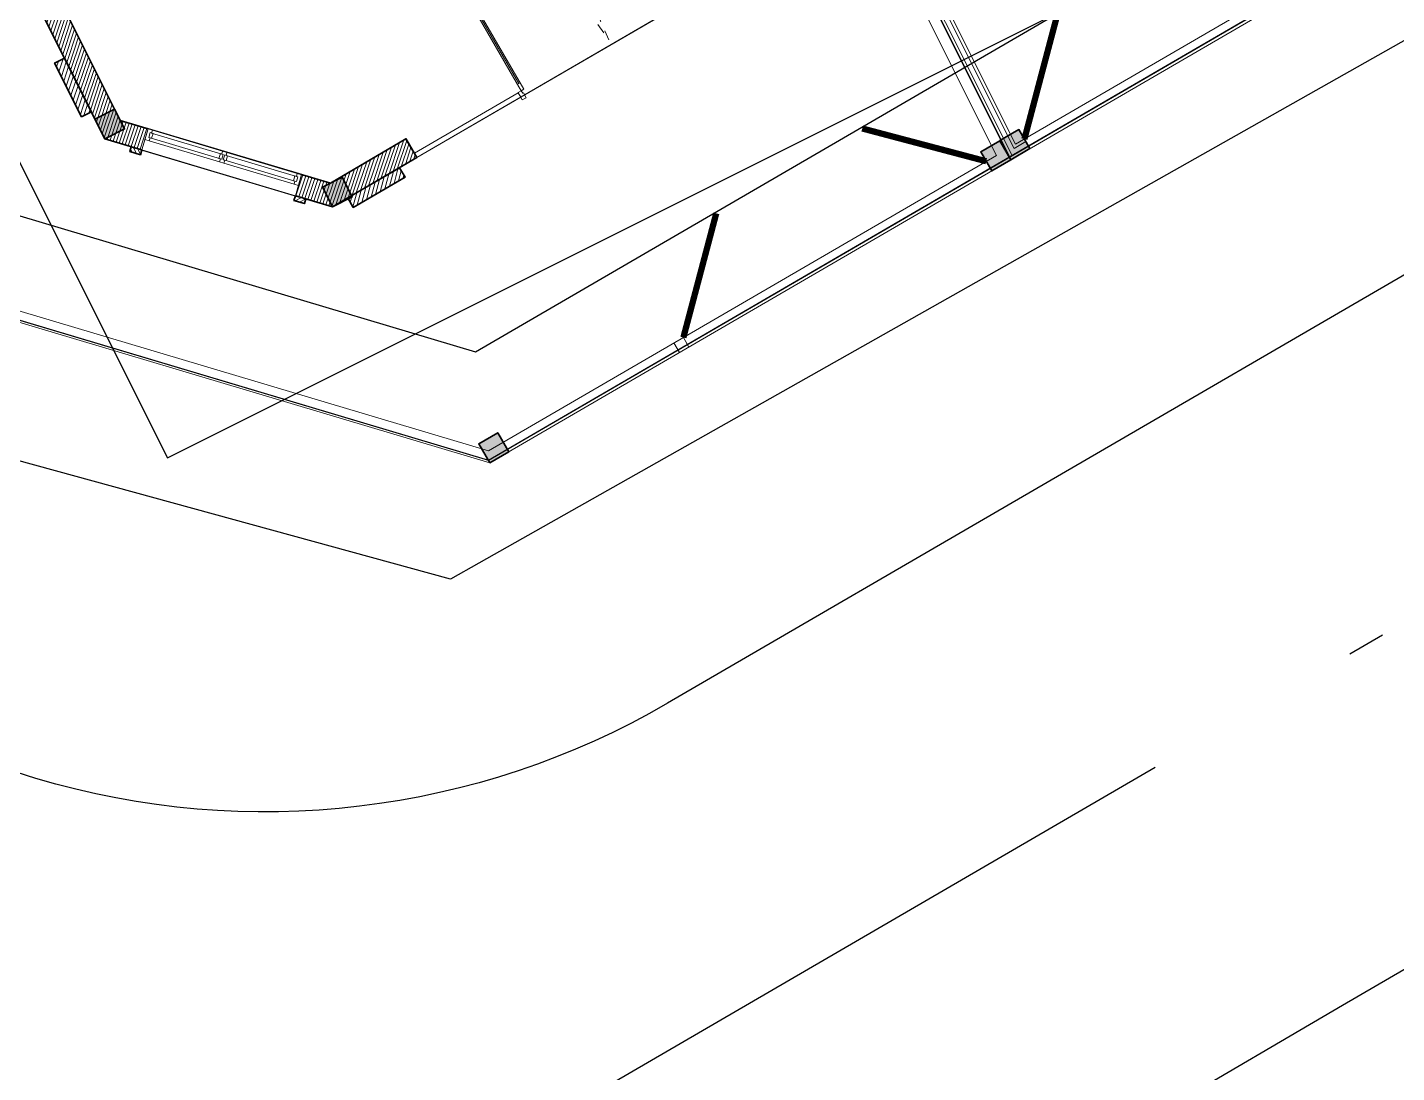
# Model space of a CAD drawing. Header units: millimetres. Extents: x 567980 to 569372, y 2065777 to 2066674.
# Drawn here: x 568876.1 to 568889.78, y 2066320.5 to 2066330.94 of the extents above; entities that cross this region are included whole.
import ezdxf
from ezdxf.xclip import XClip

# ---------------------------------------------------------------- set-up
doc = ezdxf.new("R2010")
doc.units = ezdxf.units.MM
for name, pattern in [('ACAD_ISO10W100', [18.5, 12, -3, 0.5, -3]), ('CENTER', [3, 1.5, -0.5, 0.5, -0.5]), ('HIDDEN', [0.75, 0.5, -0.25]), ('HIDDEN2', [0.1875, 0.125, -0.0625])]:
    doc.linetypes.add(name, pattern=pattern)
for name, color, linetype, lineweight in [('A-COT VACH', 2, 'Continuous', 35), ('A-CUA', 25, 'Continuous', 5), ('A-DIM', 251, 'Continuous', 15), ('A-HATCH', 251, 'Continuous', 5), ('A-NET KHUAT', 250, 'HIDDEN', 9), ('A-NET THAY', 125, 'Continuous', 18), ('A-TRUC', 250, 'CENTER', 5), ('A-TUONG', 255, 'Continuous', 35), ('boDnv', 54, 'Continuous', 25)]:
    doc.layers.add(name, color=color, linetype=linetype, lineweight=lineweight)
for name, color, linetype in [('ChiaLo', 128, 'CENTER'), ('datOlienke', 42, 'Continuous'), ('LogDg', 7, 'Continuous'), ('LoLK', 6, 'Continuous'), ('QH', 7, 'Continuous'), ('QUYEN', 7, 'Continuous'), ('TimDg', 222, 'Continuous'), ('ViaHeS', 32, 'Continuous')]:
    doc.layers.add(name, color=color, linetype=linetype)
doc.styles.add('rms', font='romans.shx', dxfattribs={"width": 0.7, "bigfont": 'vns.shx'})
doc.linetypes.add('ADL', pattern='A,0.125,-0.15,["++",rms,S=0.5,R=0,X=0,Y=-0.2245],-1.35,1.125', length=2.75)

# ---------------------------------------------------------------- blocks, each defined once
blk = doc.blocks.new('NEN')
at = {"layer": 'boDnv', "color": 10, "linetype": 'ADL', "ltscale": 0.25}
blk.add_lwpolyline([(183.1, -44.001), (207.084, -30.046), (208.943, -23.819), (166.891, 60.261), (160.821, 62.463), (135.405, 51.385), (133.351, 45.723), (177.371, -42.291)], close=True, dxfattribs=at)
at = {"layer": 'ChiaLo', "ltscale": 5}
blk.add_lwpolyline([(188.434, -42.054), (180.409, -26.009)], dxfattribs=at)
at = {"layer": 'datOlienke'}
blk.add_lwpolyline([(183.229, -45.083), (207.929, -30.712), (210.015, -23.726), (167.607, 61.065), (160.787, 63.539), (134.612, 52.13), (132.265, 45.66), (176.67, -43.125)], close=True, dxfattribs=at)
at = {"layer": 'LogDg'}
blk.add_lwpolyline([(133.661, 54.988), (161.2, 66.992, -0.398858), (171.552, 63.237), (214.134, -21.902, -0.395833), (211.002, -32.395), (185.019, -47.512, -0.432836), (173.841, -44.175), (129.703, 44.076, -0.429738)], format="xyb", close=True, dxfattribs=at)
blk.add_lwpolyline([(191.761, -50.531), (96.917, -106.112, 0.395833), (93.785, -116.606), (107.231, -143.491, 0.432836), (118.409, -146.827), (234.309, -78.995, 0.395833), (237.441, -68.502), (223.995, -41.617, 0.432836), (212.817, -38.281), (191.761, -50.531)], format="xyb", dxfattribs=at)
at = {"layer": 'LoLK'}
for points in [[(188.459, -21.984), (180.409, -26.009), (188.434, -42.054), (196.229, -37.519)], [(180.409, -26.009), (170.571, -30.93), (176.67, -43.125), (183.229, -45.083), (188.434, -42.054)]]:
    blk.add_lwpolyline(points, close=True, dxfattribs=at)
at = {"layer": 'TimDg', "linetype": 'ACAD_ISO10W100', "ltscale": 0.75}
blk.add_lwpolyline([(-358.633, -282.039), (-15.318, -166.825, 0.050829), (-9.777, -164.314), (222.735, -29.039)], format="xyb", dxfattribs=at)
at = {"layer": 'ViaHeS'}
blk.add_lwpolyline([(183.229, -45.083), (207.929, -30.712), (210.015, -23.726), (167.607, 61.065), (160.787, 63.539), (134.612, 52.13), (132.265, 45.66), (176.67, -43.125)], close=True, dxfattribs=at)
blk = doc.blocks.new('NEN NO1')
at = {"layer": 'datOlienke'}
blk.add_lwpolyline([(4.684, 4.99), (2.881, 33.51), (-2.435, 38.5), (-97.24, 38.5), (-102.503, 33.507), (-104.007, 4.993), (-99.271, 0), (0, 0)], close=True, dxfattribs=at)
at = {"layer": 'LoLK'}
for points in [[(-13.635, 20), (-13.635, 11), (4.304, 11), (3.735, 20)], [(-13.635, 11), (-13.635, 0), (0, 0), (4.684, 4.99), (4.304, 11)]]:
    blk.add_lwpolyline(points, close=True, dxfattribs=at)
blk = doc.blocks.new('A$C1a95cbaf')
at = {"layer": 'A-HATCH'}
h = blk.add_hatch(dxfattribs=at)
h.set_pattern_fill('ANSI31', color=256, scale=300)
h.set_pattern_definition([(45, (-121341.862, 350750.01), (-26.5165043, 26.5165043), [])])
h.paths.add_polyline_path([(110, 600), (0, 600), (0, 0), (110, 0)])
at = {"layer": 'A-TUONG', "elevation": 0}
blk.add_lwpolyline([(110, 0), (0, 0), (0, 600), (110, 600)], close=True, dxfattribs=at)
blk = doc.blocks.new('*U397')
at = {"layer": 'A-CUA', "color": 32}
for points in [[(60, -40), (45, -40), (45, -10), (0, -10), (0, -40), (0, -40), (0, -90), (0, -90), (0, -120), (45, -120), (45, -90), (60, -90)], [(30, -90), (60, -90), (60, -40), (30, -40)], [(792, -90), (762, -90), (762, -40), (792, -40)], [(822, -90), (807, -90), (807, -40), (822, -40), (822, -10), (777, -10), (777, -40), (792, -40), (792, -90), (777, -90), (777, -120), (822, -120)], [(807, -90), (837, -90), (837, -40), (807, -40)], [(1540, -40), (1555, -40), (1555, -10), (1600, -10), (1600, -40), (1600, -40), (1600, -90), (1600, -90), (1600, -120), (1555, -120), (1555, -90), (1540, -90)], [(1570, -90), (1540, -90), (1540, -40), (1570, -40)]]:
    blk.add_lwpolyline(points, close=True, dxfattribs=at)
at = {"layer": 'A-CUA', "color": 37, "lineweight": -2}
for points in [[(45, -10), (777, -10), (777, -40), (45, -40)], [(45, -90), (777, -90), (777, -120), (45, -120)], [(1555, -10), (822, -10), (822, -40), (1555, -40)], [(1555, -90), (822, -90), (822, -120), (1555, -120)]]:
    blk.add_lwpolyline(points, close=True, dxfattribs=at)
blk = doc.blocks.new('phào cửa')
at = {"layer": 'A-HATCH'}
h = blk.add_hatch(dxfattribs=at)
h.set_pattern_fill('ANSI31', color=256, scale=250)
h.set_pattern_definition([(45, (-237697.46, 7620.01), (-22.097087, 22.097087), [])])
h.paths.add_polyline_path([(0, 0), (0, 110), (-50, 110), (-50, 0)])
at = {"layer": 'A-TUONG'}
blk.add_lwpolyline([(0, 0), (0, 110), (-50, 110), (-50, 0)], close=True, dxfattribs=at)
blk = doc.blocks.new('*U525')
for p, q in [((90, -100), (50, -100)), ((70, -100), (70, -1250)), ((2710, -100), (2750, -100)), ((2730, -100), (2730, -1250)), ((90, -1250), (50, -1250)), ((2710, -1250), (2750, -1250))]:
    blk.add_line(p, q)
for points in [[(0, 113), (60, 113), (60, 40), (50, 40), (50, 0), (0, 0)], [(50, 0), (90, 0), (90, -1350), (50, -1350)], [(2750, 0), (2710, 0), (2710, -1350), (2750, -1350)], [(2800, 113), (2740, 113), (2740, 40), (2750, 40), (2750, 0), (2800, 0)]]:
    blk.add_lwpolyline(points, close=True)
at = {"linetype": 'HIDDEN2'}
for centre, start, end in [((50, 0), 270, 0), ((2750, 0), 180, 270)]:
    blk.add_arc(centre, 1350, start, end, dxfattribs=at)
blk = doc.blocks.new('CUA DI T1')
at = {"layer": 'A-HATCH'}
h = blk.add_hatch(dxfattribs=at)
h.set_pattern_fill('ANSI31', color=256, scale=300)
h.set_pattern_definition([(45, (-145597.46, 362519.84), (-26.5165043, 26.5165043), [])])
h.paths.add_polyline_path([(-6100, -109), (-5500, -109), (-5500, 0), (-6100, 0)])
edge = h.paths.add_edge_path()
edge.add_line((-600, -108), (0, -111))
edge.add_line((0, -111), (0, 2))
edge.add_line((0, 2), (-600, -1))
edge.add_line((-600, -1), (-600, -108))
at = {"layer": 'A-CUA', "elevation": 0}
for points in [[(-5300, 1), (-4100, 1), (-4100, 51), (-5300, 51)], [(-800, 1), (-2000, 1), (-2000, 51), (-800, 51)]]:
    blk.add_lwpolyline(points, close=True, dxfattribs=at)
at = {"layer": 'A-NET THAY'}
for q in [(-786, 1, 0), (-800, 1, 0)]:
    blk.add_line((-5300, 1, 0), q, dxfattribs=at)
at = {"layer": 'A-TUONG'}
for p, q in [((-5300, 1, 0), (-5300, 220, 0)), ((-800, 1, 0), (-800, 220, 0))]:
    blk.add_line(p, q, dxfattribs=at)
at = {"layer": 'A-TUONG', "elevation": 0}
blk.add_lwpolyline([(-5500, 1), (-5500, -109), (-6100, -109), (-6100, 1), (-5500, 1)], dxfattribs=at)
blk.add_lwpolyline([(-600, 0), (0, 1), (0, -109), (-600, -110)], close=True, dxfattribs=at)
at = {"layer": 'A-CUA', "extrusion": (-2.7819e-13, -5.44958e-10, -1), "xscale": 0.7500000000000021, "yscale": 0.7500000000000021, "zscale": -0.7500000000000019, "rotation": 180.059778475144}
blk.add_blockref('*U525', (4100, 53, 0), dxfattribs=at)
blk = doc.blocks.new('cot 220')
at = {"layer": 'A-COT VACH'}
h = blk.add_hatch(color=256, dxfattribs=at)
h.dxf.hatch_style = 1
h.paths.add_polyline_path([(110, 110), (-110, 110), (-110, -110), (110, -110)])
blk.add_lwpolyline([(-110, -110), (110, -110), (110, 110), (-110, 110)], close=True, dxfattribs=at)
blk = doc.blocks.new('cum dh a3.3.1.6.7')
at = {"layer": 'A-HATCH'}
h = blk.add_hatch(dxfattribs=at)
h.set_pattern_fill('ANSI31', color=256, scale=0.25)
h.set_pattern_definition([(45, (-245.698912, 2), (-0.022097087, 0.022097087), [])])
h.paths.add_polyline_path([(-7.781, -4.32), (-7.781, -5.32), (-8.001, -5.32), (-8.001, -4.32)])
h.paths.add_polyline_path([(-7.781, -10.12), (-7.781, -11.64), (-6.184, -13.14), (-5.312, -13.079), (-5.298, -13.299), (-6.271, -13.36), (-8.001, -11.735), (-8.001, -10.12)])
h.paths.add_polyline_path([(-7.781, -7.92), (-8.001, -7.92), (-8.001, -8.7), (-7.781, -8.7)])
at = {"layer": 'A-TRUC', "linetype": 'CENTER', "ltscale": 0.5}
blk.add_lwpolyline([(-7.891, -11.687), (-7.891, -11.687)], dxfattribs=at)
at = {"layer": 'A-TRUC', "linetype": 'CENTER', "ltscale": 0.5, "elevation": 0}
blk.add_lwpolyline([(-6.161, -13.312), (-6.161, -13.312)], dxfattribs=at)
at = {"layer": 'A-TUONG', "elevation": 0}
blk.add_lwpolyline([(-7.781, -10.12), (-7.781, -11.64), (-6.184, -13.14), (-5.312, -13.079), (-5.298, -13.297), (-6.271, -13.36), (-8.001, -11.735), (-8.001, -10.12)], close=True, dxfattribs=at)
blk.add_lwpolyline([(-6.271, -13.36), (-8.001, -11.735)], dxfattribs=at)
at = {"layer": 'A-COT VACH', "xscale": 0.001, "yscale": 0.001, "zscale": 0.001, "rotation": 359.9999999999999}
for p in [(-7.891, -11.625), (-6.161, -13.25, 0)]:
    blk.add_blockref('cot 220', p, dxfattribs=at)
at = {"layer": 'A-DIM', "xscale": 0.000999999999999998, "yscale": 0.000999999999999998, "zscale": 0.000999999999999998, "rotation": 3.65176661248409}
blk.add_blockref('CUA DI T1', (-0.008, -12.961, 0), dxfattribs=at)
at = {"layer": 'A-TUONG', "xscale": 0.001, "yscale": 0.001, "zscale": 0.001, "rotation": 359.9999999999999}
blk.add_blockref('A$C1a95cbaf', (-8.111, -11.435, 0), dxfattribs=at)
blk.add_wipeout([(-7.569, -11.84), (-7.72, -12), (-6.553, -13.095), (-6.403, -12.936)]).translate(0, 0, 0).dxf.layer = 'A-NET KHUAT'
at = {"layer": 'A-NET THAY', "elevation": 0}
blk.add_lwpolyline([(-7.569, -11.84), (-6.403, -12.935), (-6.553, -13.095), (-7.72, -12)], close=True, dxfattribs=at)
at = {"layer": 'A-CUA', "xscale": 0.001, "yscale": 0.001, "zscale": 0.001, "rotation": 316.7736567644152}
blk.add_blockref('*U397', (-7.563, -11.833, 0), dxfattribs=at)
at = {"layer": 'A-TUONG'}
for p, xscale, yscale, zscale, rotation in [((-7.72, -12, 0), 0.0009999999999999996, 0.0009999999999999996, 0.0009999999999999996, 46.80184739476432), ((-6.553, -13.095, 0), -0.0009999999999999992, 0.0009999999999999998, 0.001, 226.7849303682916)]:
    blk.add_blockref('phào cửa', p, dxfattribs=dict(at, xscale=xscale, yscale=yscale, zscale=zscale, rotation=rotation))
blk = doc.blocks.new('MBT1 NO1')
at = {"layer": 'LoLK'}
ref = blk.add_blockref('cum dh a3.3.1.6.7', (-11.635, 11), dxfattribs=dict(at, rotation=90))
XClip(ref).set_block_clipping_path([(-8.8679310922, -14.8661522438), (18.000000003, 0.7600365095)])
blk.add_blockref('NEN NO1', (0, 0), dxfattribs=at)
blk = doc.blocks.new('rkg1')
at = {"layer": 'A-NET THAY'}
for points in [[(0, -2000), (0, 0), (-11000, 0), (-11000, -13668), (-6010, -18352), (0, -17972), (0, -14966)], [(-110, -2000), (-110, -110), (-10890, -110), (-10890, -13620), (-5969, -18239), (-110, -17869), (-110, -14966)]]:
    blk.add_lwpolyline(points, dxfattribs=at)
blk.add_lwpolyline([(-3822, -18214), (-3713, -18207), (-3720, -18097), (-3829, -18104)], close=True, dxfattribs=at)
at = {"layer": 'QUYEN'}
for points in [[(-227, -17876, 62.5, 62.5, 0), (-1188, -17029, 0, 0, 0.192739), (-1474, -17955, 0, 0, 1.782882)], [(-3720, -18097, 62.5, 62.5, 0), (-2872, -17135, 0, 0, -0.192739), (-2472, -18018, 0, 0, -1.782882)]]:
    blk.add_lwpolyline(points, format="xyseb", dxfattribs=at)
at = {"layer": 'A-COT VACH', "rotation": 3.618880421713644}
for p in [(-117, -17869), (-5907, -18235)]:
    blk.add_blockref('cot 220', p, dxfattribs=at)
blk = doc.blocks.new('rkg2')
at = {"layer": 'A-NET THAY'}
for points in [[(0, -14966), (0, -17972), (9000, -17403), (9000, 0), (0, 0), (0, -2000)], [(110, -14959), (110, -17855), (8890, -17300), (8890, -110), (110, -110), (110, -2000)], [(30, -14964), (30, -17940), (218, -17928)], [(80, -14961), (80, -17887), (215, -17878)]]:
    blk.add_lwpolyline(points, dxfattribs=at)
at = {"layer": 'QUYEN'}
for points in [[(3706, -17627, 62.5, 62.5, 0), (2744, -16780, 0, 0, 0.192739), (2458, -17706, 0, 0, 1.782882)], [(213, -17848, 62.5, 62.5, 0), (1060, -16887, 0, 0, -0.192739), (1460, -17769, 0, 0, -1.782882)]]:
    blk.add_lwpolyline(points, format="xyseb", dxfattribs=at)
at = {"layer": 'A-COT VACH', "xscale": -1, "rotation": 3.618880421748828}
blk.add_blockref('cot 220', (103, -17855), dxfattribs=at)
blk = doc.blocks.new('CUM CONG A3-A3.1-A6-A7')
at = {"layer": 'QH', "xscale": 0.001, "yscale": 0.001, "zscale": 0.001}
for name in ['rkg1', 'rkg2']:
    blk.add_blockref(name, (11, 0), dxfattribs=at)
blk = doc.blocks.new('MB CONG KHU A')
at = {"layer": 'LoLK'}
ref = blk.add_blockref('CUM CONG A3-A3.1-A6-A7', (123.172, 100.12), dxfattribs=dict(at, rotation=26.57180110630141))
XClip(ref).set_block_clipping_path([(0.0000000005, 0.0022573473), (29.00000001, -0.0000000012), (29.0000000105, -16.833597545), (28.642007475, -17.9778731742), (4.1191470742, -19.215879885), (-1.0736700578, -14.556867796), (-0.7457809169, -0.7707536346)])

msp = doc.modelspace()

# ---------------------------------------------------------------- block references
at = {"layer": 'boDnv'}
msp.add_blockref('NEN', (568697.481, 2066371.697), dxfattribs=at)

# ---------------------------------------------------------------- next in the draw order: block references
at = {"layer": 'LoLK', "rotation": 296.5718179020918}
msp.add_blockref('MBT1 NO1', (568874.151, 2066328.572), dxfattribs=at)

# ---------------------------------------------------------------- next in the draw order: block references
at = {"layer": 'LoLK'}
msp.add_blockref('MB CONG KHU A', (568744.879, 2066240.648), dxfattribs=at)

doc.saveas('drawing.dxf')
